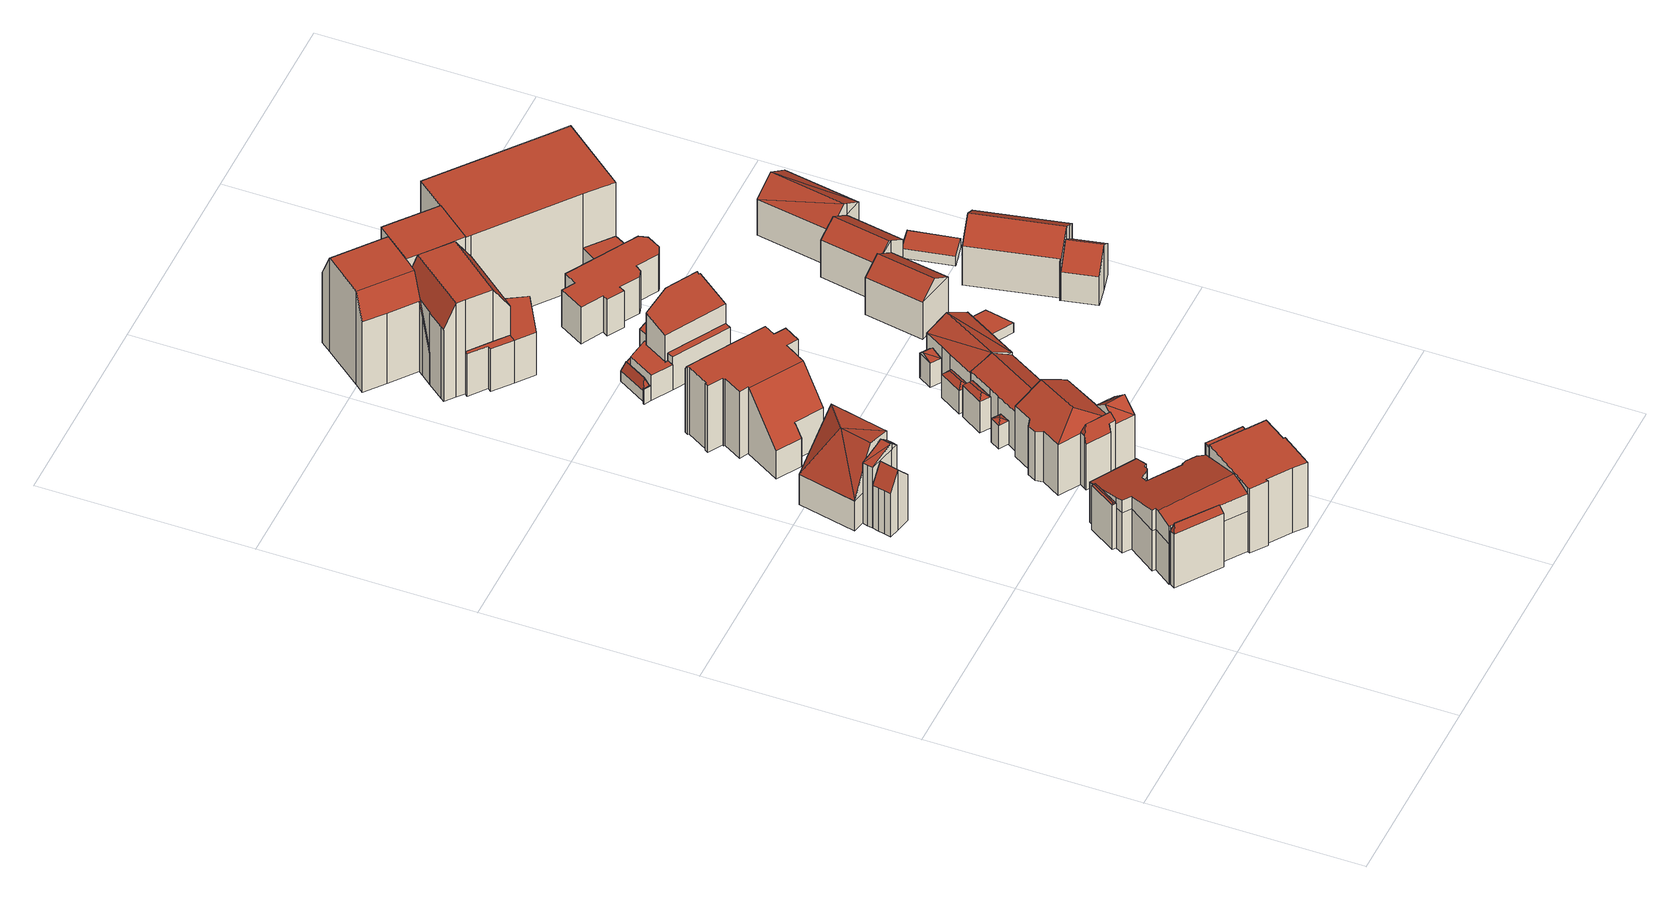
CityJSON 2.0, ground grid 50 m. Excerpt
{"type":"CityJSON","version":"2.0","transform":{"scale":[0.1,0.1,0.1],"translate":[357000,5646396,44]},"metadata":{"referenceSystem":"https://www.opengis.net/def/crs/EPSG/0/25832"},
"CityObjects":{
"building1":{"type":"Building","attributes":{"Gemeindeschluessel":"05315000","Geometrietyp2DReferenz":"3000","function":"31001_1100"},"address":[{"country":"Germany","locality":"Köln","thoroughfareNumber":"27","thoroughfareName":"Sedanstr."},{"country":"Germany","locality":"Köln","thoroughfareNumber":"16","thoroughfareName":"Clever Str."}],"children":["building1-1","building1-2","building1-3"]},
"building1-1":{"type":"BuildingPart","attributes":{"roofType":"5000","measuredHeight":12.8},"parents":["building1"],"geometry":[{"type":"Solid","lod":"2","boundaries":[[[[0,1,2,3]],[[4,5,6,7,1,0]],[[3,2,8,9,10]],[[11,10,12,4,13]],[[4,0,13]],[[13,0,3,11]],[[3,10,11]],[[1,7,8,2]],[[5,4,12]],[[8,7,6,9]],[[6,5,12,10,9]]]],"semantics":{"surfaces":[{"type":"WallSurface"},{"type":"RoofSurface"},{"type":"GroundSurface"},{"type":"ClosureSurface"}],"values":[[0,0,0,1,1,1,1,2,0,3,3]]}}]},
"building1-2":{"type":"BuildingPart","attributes":{"roofType":"5000","measuredHeight":17.44},"parents":["building1"],"geometry":[{"type":"Solid","lod":"2","boundaries":[[[[14,15,16,17,18]],[[19,20,15,14]],[[21,22,23,20,19]],[[14,18,24]],[[24,18,21,25]],[[21,19,25]],[[25,19,14,24]],[[16,15,20,23]],[[16,23,22,17]],[[22,21,18,17]]]],"semantics":{"surfaces":[{"type":"WallSurface"},{"type":"RoofSurface"},{"type":"GroundSurface"},{"type":"ClosureSurface"}],"values":[[0,0,0,1,1,1,1,2,3,3]]}}]},
"building1-3":{"type":"BuildingPart","attributes":{"roofType":"5000","measuredHeight":17.51},"parents":["building1"],"geometry":[{"type":"Solid","lod":"2","boundaries":[[[[26,27,23,22]],[[28,29,27,26]],[[30,31,29,28]],[[32,33,31,30]],[[34,35,33,32]],[[9,8,35,34]],[[36,37,7,6]],[[38,39,37,36]],[[40,41,39,38]],[[42,43,41,40]],[[44,45,43,42]],[[46,47,45,44]],[[48,49,47,46]],[[50,51,49,48]],[[52,53,51,50]],[[54,55,53,52]],[[56,57,55,54]],[[58,59,57,56]],[[60,61,59,58]],[[62,63,61,60]],[[64,65,63,62]],[[66,67,65,64]],[[68,69,67,66]],[[70,71,69,68]],[[72,73,71,70]],[[17,16,73,72]],[[74,75,76,77,78,79,80,81,82,83,84,85,86,87,38,88,5,12,89,90,91,92,93,94,95,96]],[[97,95,94,98,99,100,101]],[[101,100,18,17,72]],[[21,99,98,26,22]],[[98,94,93,28,26]],[[97,101,72,70]],[[96,95,97,70,68]],[[93,92,30,28]],[[92,91,32,30]],[[91,90,34,32]],[[90,89,10,9,34]],[[5,88,36,6]],[[88,38,36]],[[87,86,42,40]],[[87,40,38]],[[86,85,44,42]],[[85,84,46,44]],[[84,83,48,46]],[[83,82,50,48]],[[82,81,52,50]],[[81,80,54,52]],[[80,79,56,54]],[[79,78,58,56]],[[78,77,60,58]],[[77,76,62,60]],[[76,75,64,62]],[[75,74,66,64]],[[74,96,68,66]],[[23,27,29,31,33,35,8,7,37,39,41,43,45,47,49,51,53,55,57,59,61,63,65,67,69,71,73,16]],[[16,17,22,23]],[[8,9,6,7]],[[18,100,99,21]],[[18,21,22,17]],[[10,89,12]],[[10,12,5,6,9]]]],"semantics":{"surfaces":[{"type":"WallSurface"},{"type":"RoofSurface"},{"type":"GroundSurface"},{"type":"ClosureSurface"}],"values":[[0,0,0,0,0,0,0,0,0,0,0,0,0,0,0,0,0,0,0,0,0,0,0,0,0,0,1,1,0,0,0,0,0,0,0,0,0,0,0,0,0,0,0,0,0,0,0,0,0,0,0,0,0,0,2,3,3,0,3,0,3]]}}]},
"building2":{"type":"Building","attributes":{"Gemeindeschluessel":"05315000","Geometrietyp2DReferenz":"3000","function":"31001_1100"},"address":[{"country":"Germany","locality":"Köln","thoroughfareNumber":"29","thoroughfareName":"Clever Str."}],"children":["building2-1","building2-2","building2-3","building2-4"]},
"building2-1":{"type":"BuildingPart","attributes":{"roofType":"5000","measuredHeight":20.69},"parents":["building2"],"geometry":[{"type":"Solid","lod":"2","boundaries":[[[[102,103,104,105]],[[106,107,108,109]],[[110,111,112,113]],[[105,104,111,110]],[[105,114,115]],[[114,105,116]],[[117,118,119,120,114,116]],[[121,122,115,114]],[[121,114,120]],[[123,122,121,124,106,109]],[[117,116,110,113]],[[116,105,110]],[[115,125,102,105]],[[103,108,107,112,111,104]],[[103,102,109,108]],[[107,106,113,112]],[[125,115,122,123]],[[125,123,109,102]],[[120,119,126,124,121]],[[124,118,117,113,106]],[[126,119,118,124]]]],"semantics":{"surfaces":[{"type":"WallSurface"},{"type":"RoofSurface"},{"type":"GroundSurface"},{"type":"ClosureSurface"}],"values":[[0,0,0,0,1,1,1,1,1,0,0,0,0,2,3,3,0,3,0,3,3]]}}]},
"building2-2":{"type":"BuildingPart","attributes":{"roofType":"3100","measuredHeight":16.97},"parents":["building2"],"geometry":[{"type":"Solid","lod":"2","boundaries":[[[[127,128,129,130]],[[131,132,133,134]],[[135,136,132,131]],[[137,138,136,135]],[[139,140,138,137]],[[141,142,140,139]],[[143,144,142,141]],[[145,146,144,143]],[[130,129,146,145]],[[139,137,135,131,134,147,141]],[[127,130,145,143,141,147]],[[128,148,133,132,136,138,140,142,144,146,129]],[[128,127,147,148]],[[147,134,133,148]]]],"semantics":{"surfaces":[{"type":"WallSurface"},{"type":"RoofSurface"},{"type":"GroundSurface"},{"type":"ClosureSurface"}],"values":[[0,0,0,0,0,0,0,0,0,1,1,2,3,3]]}}]},
"building2-3":{"type":"BuildingPart","attributes":{"roofType":"5000","measuredHeight":17.1},"parents":["building2"],"geometry":[{"type":"Solid","lod":"2","boundaries":[[[[149,150,151,152]],[[153,154,150,149]],[[155,156,154,153]],[[157,158,156,155]],[[159,160,158,157]],[[161,162,160,159]],[[163,164,162,161]],[[123,109,108,164,163]],[[165,166,103,102,125]],[[152,151,166,165]],[[163,167,123]],[[161,159,157,155,153,149,152,165,168,167,163]],[[125,168,165]],[[123,167,168,125]],[[150,154,156,158,160,162,164,108,103,166,151]],[[103,108,109,102]],[[109,123,125,102]]]],"semantics":{"surfaces":[{"type":"WallSurface"},{"type":"RoofSurface"},{"type":"GroundSurface"},{"type":"ClosureSurface"}],"values":[[0,0,0,0,0,0,0,0,0,0,1,1,1,1,2,3,3]]}}]},
"building2-4":{"type":"BuildingPart","attributes":{"roofType":"3100","measuredHeight":19.05},"parents":["building2"],"geometry":[{"type":"Solid","lod":"2","boundaries":[[[[169,170,171,172]],[[173,134,133,170,169]],[[174,175,128,127,176]],[[177,117,113,112,175,174]],[[172,171,107,106,124]],[[169,172,124,126]],[[178,169,126,179]],[[126,119,177,179]],[[174,176,179,177]],[[178,179,176,173]],[[178,173,169]],[[170,133,148,128,175,112,107,171]],[[147,134,173,176,127]],[[128,148,147,127]],[[133,134,147,148]],[[177,118,117]],[[107,112,113,106]],[[113,117,118,124,106]],[[118,177,119]],[[124,118,119,126]]]],"semantics":{"surfaces":[{"type":"WallSurface"},{"type":"RoofSurface"},{"type":"GroundSurface"},{"type":"ClosureSurface"}],"values":[[0,0,0,0,0,1,1,1,1,0,0,2,0,3,3,0,3,3,0,3]]}}]},
"building3":{"type":"Building","attributes":{"Gemeindeschluessel":"05315000","Geometrietyp2DReferenz":"3000","function":"31001_1000"},"address":[{"country":"Germany","locality":"Köln","thoroughfareNumber":"29","thoroughfareName":"Sedanstr."}],"children":["building3-1","building3-2","building3-3"]},
"building3-1":{"type":"BuildingPart","attributes":{"roofType":"1000","measuredHeight":17.43},"parents":["building3"],"geometry":[{"type":"Solid","lod":"2","boundaries":[[[[180,181,182,183]],[[184,185,186,187,181,180]],[[188,189,190,191,192]],[[193,194,189,188]],[[195,196,194,193]],[[193,188,192,184,180,183,195]],[[181,187,190,189,194,196,182]],[[197,185,184,192,191]],[[190,187,186,191]],[[186,185,197,191]],[[196,195,183,182]]]],"semantics":{"surfaces":[{"type":"WallSurface"},{"type":"RoofSurface"},{"type":"GroundSurface"},{"type":"ClosureSurface"}],"values":[[0,0,0,0,0,1,2,0,3,3,3]]}}]},
"building3-2":{"type":"BuildingPart","attributes":{"roofType":"1000","measuredHeight":18.15},"parents":["building3"],"geometry":[{"type":"Solid","lod":"2","boundaries":[[[[198,199,196,195,200]],[[201,202,199,198]],[[203,204,202,201]],[[205,206,204,203]],[[207,208,206,205]],[[209,210,208,207]],[[211,212,210,209]],[[213,214,212,211]],[[215,216,214,213]],[[217,218,216,215]],[[219,220,218,217]],[[221,183,182,220,219]],[[219,217,215,213,211,209,207,205,203,201,198,200,221]],[[199,202,204,206,208,210,212,214,216,218,220,182,196]],[[183,221,200,195]],[[196,182,183,195]]]],"semantics":{"surfaces":[{"type":"WallSurface"},{"type":"RoofSurface"},{"type":"GroundSurface"},{"type":"ClosureSurface"}],"values":[[0,0,0,0,0,0,0,0,0,0,0,0,1,2,0,3]]}}]},
"building3-3":{"type":"BuildingPart","attributes":{"roofType":"3100","measuredHeight":4.73},"parents":["building3"],"geometry":[{"type":"Solid","lod":"2","boundaries":[[[[222,223,224,225]],[[226,227,223,222]],[[228,229,227,226]],[[230,231,229,228]],[[232,233,231,230]],[[191,190,233,232]],[[225,224,187,186]],[[234,235,185,197,236,237]],[[232,230,228,236,197,191]],[[237,236,228,226]],[[185,235,225,186]],[[235,234,222,225]],[[234,237,226,222]],[[223,227,229,231,233,190,187,224]],[[190,191,186,187]],[[185,186,191,197]]]],"semantics":{"surfaces":[{"type":"WallSurface"},{"type":"RoofSurface"},{"type":"GroundSurface"},{"type":"ClosureSurface"}],"values":[[0,0,0,0,0,0,0,1,1,0,0,0,0,2,3,3]]}}]},
"building4":{"type":"Building","attributes":{"Gemeindeschluessel":"05315000","Geometrietyp2DReferenz":"3000","function":"31001_2000"},"address":[{"country":"Germany","locality":"Köln","thoroughfareNumber":"18","thoroughfareName":"Clever Str."}],"children":["building4-1","building4-2","building4-3"]},
"building4-1":{"type":"BuildingPart","attributes":{"roofType":"5000","measuredHeight":16.94},"parents":["building4"],"geometry":[{"type":"Solid","lod":"2","boundaries":[[[[238,239,240,241]],[[242,243,239,238]],[[244,245,243,242]],[[246,247,248,245,244]],[[241,240,249,250,251]],[[244,252,246]],[[242,238,241,251,253,252,244]],[[254,255,253,251]],[[246,252,253,255]],[[239,243,245,248,256,249,240]],[[247,246,255,257]],[[258,256,248,247,257]],[[254,251,250]],[[256,258,250,249]],[[258,257,255,254,250]]]],"semantics":{"surfaces":[{"type":"WallSurface"},{"type":"RoofSurface"},{"type":"GroundSurface"},{"type":"ClosureSurface"}],"values":[[0,0,0,0,0,1,1,1,1,2,0,3,0,3,3]]}}]},
"building4-2":{"type":"BuildingPart","attributes":{"roofType":"3100","measuredHeight":16.79},"parents":["building4"],"geometry":[{"type":"Solid","lod":"2","boundaries":[[[[259,260,261,262]],[[263,264,260,259]],[[250,249,264,263]],[[259,265,263]],[[265,259,262]],[[262,266,267,265]],[[263,265,267]],[[267,254,250,263]],[[260,264,249,256,261]],[[249,250,258,256]],[[256,258,262,261]],[[255,254,267,266,257]],[[254,255,257,258,250]],[[257,266,262,258]]]],"semantics":{"surfaces":[{"type":"WallSurface"},{"type":"RoofSurface"},{"type":"GroundSurface"},{"type":"ClosureSurface"}],"values":[[0,0,0,0,1,1,1,1,2,3,3,0,3,3]]}}]},
"building4-3":{"type":"BuildingPart","attributes":{"roofType":"5000","measuredHeight":18.13},"parents":["building4"],"geometry":[{"type":"Solid","lod":"2","boundaries":[[[[268,269,270,271]],[[272,273,269,268]],[[274,275,273,272]],[[276,277,275,274]],[[278,279,277,276]],[[280,281,279,278]],[[282,262,261,281,280]],[[283,284,248,247]],[[285,286,284,283]],[[287,288,286,285]],[[271,270,288,287]],[[247,257,289,283]],[[266,282,280,278,276,289,257]],[[274,272,268,271,287,285,283,289,276]],[[269,273,275,277,279,281,261,256,248,284,286,288,270]],[[262,282,266]],[[262,258,256,261]],[[258,262,266,257]],[[256,258,257,247,248]]]],"semantics":{"surfaces":[{"type":"WallSurface"},{"type":"RoofSurface"},{"type":"GroundSurface"},{"type":"ClosureSurface"}],"values":[[0,0,0,0,0,0,0,0,0,0,0,1,1,1,2,0,3,3,3]]}}]},
"building5":{"type":"Building","attributes":{"Gemeindeschluessel":"05315000","Geometrietyp2DReferenz":"3000","function":"51009_1610","roofType":"5000","measuredHeight":7.36},"geometry":[{"type":"Solid","lod":"2","boundaries":[[[[290,291,292,293]],[[294,295,291,290]],[[296,297,295,294]],[[293,292,297,296]],[[298,296,294,299]],[[294,290,299]],[[299,290,293,298]],[[293,296,298]],[[291,295,297,292]]]],"semantics":{"surfaces":[{"type":"WallSurface"},{"type":"RoofSurface"},{"type":"GroundSurface"}],"values":[[0,0,0,0,1,1,1,1,2]]}}]},
"building6":{"type":"Building","attributes":{"Gemeindeschluessel":"05315000","Geometrietyp2DReferenz":"3000","function":"31001_1100","roofType":"5000","measuredHeight":18.88},"address":[{"country":"Germany","locality":"Köln","thoroughfareNumber":"31","thoroughfareName":"Clever Str."},{"country":"Germany","locality":"Köln","thoroughfareNumber":"33","thoroughfareName":"Clever Str."}],"geometry":[{"type":"Solid","lod":"2","boundaries":[[[[300,301,302,303]],[[304,305,301,300]],[[306,307,305,304]],[[308,309,307,306]],[[310,311,309,308]],[[312,313,311,310]],[[314,315,313,312]],[[316,317,315,314]],[[318,319,317,316]],[[320,321,319,318]],[[322,323,321,320]],[[324,325,323,322]],[[326,327,325,324]],[[328,329,327,326]],[[330,331,329,328]],[[332,333,331,330]],[[334,335,333,332]],[[336,337,335,334]],[[338,339,337,336]],[[340,341,339,338]],[[342,343,341,340]],[[344,345,343,342]],[[346,347,345,344]],[[303,302,347,346]],[[330,328,326,324,322,348,349,332]],[[342,350,351,303,346,344]],[[349,348,320,318,316,314,312,310,308,306,304,300,351,350,340,338,336,334]],[[340,350,342]],[[303,351,300]],[[320,348,322]],[[332,349,334]],[[301,305,307,309,311,313,315,317,319,321,323,325,327,329,331,333,335,337,339,341,343,345,347,302]]]],"semantics":{"surfaces":[{"type":"WallSurface"},{"type":"RoofSurface"},{"type":"GroundSurface"}],"values":[[0,0,0,0,0,0,0,0,0,0,0,0,0,0,0,0,0,0,0,0,0,0,0,0,1,1,1,0,0,0,0,2]]}}]},
"building7":{"type":"Building","attributes":{"Gemeindeschluessel":"05315000","Geometrietyp2DReferenz":"3000","function":"51009_1610","roofType":"5000","measuredHeight":9.86},"geometry":[{"type":"Solid","lod":"2","boundaries":[[[[352,353,354,355]],[[356,357,353,352]],[[358,359,357,356]],[[355,354,359,358]],[[360,358,356,361]],[[356,352,361]],[[361,352,355,360]],[[355,358,360]],[[353,357,359,354]]]],"semantics":{"surfaces":[{"type":"WallSurface"},{"type":"RoofSurface"},{"type":"GroundSurface"}],"values":[[0,0,0,0,1,1,1,1,2]]}}]},
"building8":{"type":"Building","attributes":{"Gemeindeschluessel":"05315000","Geometrietyp2DReferenz":"3000","function":"31001_1000","roofType":"5000","measuredHeight":13.24},"address":[{"country":"Germany","locality":"Köln","thoroughfareNumber":"20","thoroughfareName":"Clever Str."}],"geometry":[{"type":"Solid","lod":"2","boundaries":[[[[362,363,364,365]],[[366,367,363,362]],[[368,369,367,366]],[[370,371,369,368]],[[372,373,371,370]],[[365,364,373,372]],[[368,366,362,365,374,375]],[[370,375,374,372]],[[372,374,365]],[[368,375,370]],[[363,367,369,371,373,364]]]],"semantics":{"surfaces":[{"type":"WallSurface"},{"type":"RoofSurface"},{"type":"GroundSurface"}],"values":[[0,0,0,0,0,0,1,1,0,0,2]]}}]},
"building9":{"type":"Building","attributes":{"Gemeindeschluessel":"05315000","Geometrietyp2DReferenz":"3000","function":"51009_1610","roofType":"5000","measuredHeight":5.5},"geometry":[{"type":"Solid","lod":"2","boundaries":[[[[376,377,378,379]],[[380,381,377,376]],[[382,383,381,380]],[[379,378,383,382]],[[384,382,380,385]],[[380,376,385]],[[385,376,379,384]],[[379,382,384]],[[377,381,383,378]]]],"semantics":{"surfaces":[{"type":"WallSurface"},{"type":"RoofSurface"},{"type":"GroundSurface"}],"values":[[0,0,0,0,1,1,1,1,2]]}}]},
"building10":{"type":"Building","attributes":{"Gemeindeschluessel":"05315000","Geometrietyp2DReferenz":"3000","function":"51009_1610","roofType":"5000","measuredHeight":7.68},"geometry":[{"type":"Solid","lod":"2","boundaries":[[[[386,387,388,389]],[[390,391,387,386]],[[392,393,391,390]],[[389,388,393,392]],[[394,392,390,395]],[[390,386,395]],[[395,386,389,394]],[[389,392,394]],[[387,391,393,388]]]],"semantics":{"surfaces":[{"type":"WallSurface"},{"type":"RoofSurface"},{"type":"GroundSurface"}],"values":[[0,0,0,0,1,1,1,1,2]]}}]},
"building11":{"type":"Building","attributes":{"Gemeindeschluessel":"05315000","Geometrietyp2DReferenz":"3000","function":"31001_1100"},"address":[{"country":"Germany","locality":"Köln","thoroughfareNumber":"35","thoroughfareName":"Clever Str."}],"children":["building11-1","building11-2","building11-3","building11-4","building11-5","building11-6","building11-7"]},
"building11-1":{"type":"BuildingPart","attributes":{"roofType":"1000","measuredHeight":7.08},"parents":["building11"],"geometry":[{"type":"Solid","lod":"2","boundaries":[[[[396,397,398,399]],[[400,401,402,403,404]],[[405,406,407,408,409,410]],[[405,410,400,404,396,399,411,412,413]],[[414,398,397,403,402,408,407,415,416]],[[416,412,411,414]],[[414,411,399,398]],[[397,396,404,403]],[[401,400,410,409]],[[408,402,401,409]],[[406,405,413,417]],[[415,407,406,417]],[[415,417,413,412,416]]]],"semantics":{"surfaces":[{"type":"WallSurface"},{"type":"RoofSurface"},{"type":"GroundSurface"},{"type":"ClosureSurface"}],"values":[[0,0,0,1,2,3,3,3,0,3,0,3,3]]}}]},
"building11-2":{"type":"BuildingPart","attributes":{"roofType":"1000","measuredHeight":4.18},"parents":["building11"],"geometry":[{"type":"Solid","lod":"2","boundaries":[[[[418,419,420,421]],[[409,408,419,418]],[[421,420,402,401]],[[409,418,421,401]],[[419,408,402,420]],[[408,409,401,402]]]],"semantics":{"surfaces":[{"type":"WallSurface"},{"type":"RoofSurface"},{"type":"GroundSurface"},{"type":"ClosureSurface"}],"values":[[0,0,0,1,2,3]]}}]},
"building11-3":{"type":"BuildingPart","attributes":{"roofType":"1000","measuredHeight":4.18},"parents":["building11"],"geometry":[{"type":"Solid","lod":"2","boundaries":[[[[422,423,407,406]],[[424,425,423,422]],[[424,422,406,417]],[[423,425,415,407]],[[424,417,415,425]],[[415,417,406,407]]]],"semantics":{"surfaces":[{"type":"WallSurface"},{"type":"RoofSurface"},{"type":"GroundSurface"},{"type":"ClosureSurface"}],"values":[[0,0,1,2,3,3]]}}]},
"building11-4":{"type":"BuildingPart","attributes":{"roofType":"1000","measuredHeight":9.28},"parents":["building11"],"geometry":[{"type":"Solid","lod":"2","boundaries":[[[[426,427,428,429]],[[430,404,403,427,426]],[[430,426,429,431]],[[427,403,397,428]],[[404,430,431,396]],[[397,403,404,396]],[[429,428,397,396,431]]]],"semantics":{"surfaces":[{"type":"WallSurface"},{"type":"RoofSurface"},{"type":"GroundSurface"},{"type":"ClosureSurface"}],"values":[[0,0,1,2,0,3,3]]}}]},
"building11-5":{"type":"BuildingPart","attributes":{"roofType":"2100","measuredHeight":16.98},"parents":["building11"],"geometry":[{"type":"Solid","lod":"2","boundaries":[[[[432,433,434,435,436]],[[437,438,433,432]],[[439,429,428,438,437]],[[437,432,436,440,441,442,439]],[[414,416,443,444,434,433,438,428,397,398]],[[399,442,441,411]],[[414,398,399,411]],[[445,412,411,441,440,446]],[[414,411,412,416]],[[443,416,412,445,446]],[[447,448,446,440,436,435]],[[443,446,448,444]],[[434,444,448,447,435]],[[399,396,431,429,439,442]],[[398,397,396,399]],[[396,397,428,429,431]]]],"semantics":{"surfaces":[{"type":"WallSurface"},{"type":"RoofSurface"},{"type":"GroundSurface"},{"type":"ClosureSurface"}],"values":[[0,0,0,1,2,0,3,0,3,3,0,3,3,0,3,3]]}}]},
"building11-6":{"type":"BuildingPart","attributes":{"roofType":"1000","measuredHeight":9.28},"parents":["building11"],"geometry":[{"type":"Solid","lod":"2","boundaries":[[[[449,450,425,424,451]],[[446,448,449,451,445]],[[450,444,443,416,415,425]],[[450,449,448,444]],[[444,448,446,443]],[[446,445,412,416,443]],[[417,413,412,445,451,424]],[[416,412,413,417,415]],[[425,415,417,424]]]],"semantics":{"surfaces":[{"type":"WallSurface"},{"type":"RoofSurface"},{"type":"GroundSurface"},{"type":"ClosureSurface"}],"values":[[0,1,2,3,3,3,0,3,3]]}}]},
"building11-7":{"type":"BuildingPart","attributes":{"roofType":"1000","measuredHeight":11.78},"parents":["building11"],"geometry":[{"type":"Solid","lod":"2","boundaries":[[[[452,453,450,449,454]],[[435,434,453,452]],[[435,452,454,447]],[[453,434,444,450]],[[435,447,448,444,434]],[[448,447,454,449]],[[450,444,448,449]]]],"semantics":{"surfaces":[{"type":"WallSurface"},{"type":"RoofSurface"},{"type":"GroundSurface"},{"type":"ClosureSurface"}],"values":[[0,0,1,2,3,0,3]]}}]},
"building12":{"type":"Building","attributes":{"Gemeindeschluessel":"05315000","Geometrietyp2DReferenz":"3000","function":"51009_1610","roofType":"3100","measuredHeight":7.7},"geometry":[{"type":"Solid","lod":"2","boundaries":[[[[455,456,457,458]],[[459,460,456,455]],[[461,462,460,459]],[[458,457,462,461]],[[455,463,459]],[[461,464,458]],[[463,455,458]],[[458,464,463]],[[459,463,464]],[[464,461,459]],[[456,460,462,457]]]],"semantics":{"surfaces":[{"type":"WallSurface"},{"type":"RoofSurface"},{"type":"GroundSurface"}],"values":[[0,0,0,0,0,0,1,1,1,1,2]]}}]},
"building13":{"type":"Building","attributes":{"Gemeindeschluessel":"05315000","Geometrietyp2DReferenz":"3000","function":"31001_1000","roofType":"3100","measuredHeight":13.16},"address":[{"country":"Germany","locality":"Köln","thoroughfareNumber":"22","thoroughfareName":"Clever Str."}],"geometry":[{"type":"Solid","lod":"2","boundaries":[[[[465,466,467,468]],[[469,470,466,465]],[[471,472,470,469]],[[473,474,472,471]],[[475,476,474,473]],[[468,467,476,475]],[[468,477,478]],[[475,473,471,477,468]],[[465,478,469]],[[477,469,478]],[[478,465,468]],[[477,471,469]],[[466,470,472,474,476,467]]]],"semantics":{"surfaces":[{"type":"WallSurface"},{"type":"RoofSurface"},{"type":"GroundSurface"}],"values":[[0,0,0,0,0,0,1,1,1,1,0,0,2]]}}]},
"building14":{"type":"Building","attributes":{"Gemeindeschluessel":"05315000","Geometrietyp2DReferenz":"3000","function":"51009_1610","roofType":"2100","measuredHeight":5.03},"geometry":[{"type":"Solid","lod":"2","boundaries":[[[[479,480,481,482]],[[483,484,480,479]],[[485,486,484,483]],[[487,488,486,485]],[[482,481,488,487]],[[485,483,479,482,487]],[[480,484,486,488,481]]]],"semantics":{"surfaces":[{"type":"WallSurface"},{"type":"RoofSurface"},{"type":"GroundSurface"}],"values":[[0,0,0,0,0,1,2]]}}]},
"building15":{"type":"Building","attributes":{"Gemeindeschluessel":"05315000","Geometrietyp2DReferenz":"3000","function":"31001_2000","roofType":"1000","measuredHeight":2.68},"geometry":[{"type":"Solid","lod":"2","boundaries":[[[[489,490,491,492]],[[493,494,490,489]],[[495,496,494,493]],[[497,498,496,495]],[[499,500,498,497]],[[492,491,500,499]],[[497,495,493,489,492,499]],[[490,494,496,498,500,491]]]],"semantics":{"surfaces":[{"type":"WallSurface"},{"type":"RoofSurface"},{"type":"GroundSurface"}],"values":[[0,0,0,0,0,0,1,2]]}}]},
"building16":{"type":"Building","attributes":{"Gemeindeschluessel":"05315000","Geometrietyp2DReferenz":"3000","function":"31001_3020"},"address":[{"country":"Germany","locality":"Köln","thoroughfareNumber":"10","thoroughfareName":"Wörthstr."}],"children":["building16-1","building16-2","building16-3","building16-4","building16-5","building16-6","building16-7"]},
"building16-1":{"type":"BuildingPart","attributes":{"roofType":"9999","measuredHeight":12.03},"parents":["building16"],"geometry":[{"type":"Solid","lod":"2","boundaries":[[[[501,502,503,504,505,506]],[[504,507,508,505]],[[501,509,510,502]],[[506,511,509,501]],[[505,508,511,506]],[[512,503,502,510]],[[512,507,504,503]],[[507,512,510,509,511,508]]]],"semantics":{"surfaces":[{"type":"RoofSurface"},{"type":"WallSurface"},{"type":"GroundSurface"}],"values":[[0,1,1,1,1,1,1,2]]}}]},
"building16-2":{"type":"BuildingPart","attributes":{"roofType":"9999","measuredHeight":26.48},"parents":["building16"],"geometry":[{"type":"Solid","lod":"2","boundaries":[[[[513,514,515,516]],[[517,518,514,513]],[[519,520,518,517]],[[521,522,520,519]],[[523,524,522,521]],[[525,526,524,523]],[[527,528,526,525]],[[529,530,528,527]],[[531,532,530,529]],[[521,519,517,513,516,533,534,535,523]],[[531,529,527,525,536]],[[537,536,525,523,535]],[[515,514,518,520,522,524,526,528,530,532,538,539,540,541]],[[541,533,516,515]],[[532,531,536,538]],[[542,537,535,543]],[[539,542,543,540]],[[538,536,537,542,539]],[[543,535,534]],[[543,534,533,541,540]]]],"semantics":{"surfaces":[{"type":"WallSurface"},{"type":"RoofSurface"},{"type":"GroundSurface"},{"type":"ClosureSurface"}],"values":[[0,0,0,0,0,0,0,0,0,1,1,1,2,3,3,0,3,3,0,3]]}}]},
"building16-3":{"type":"BuildingPart","attributes":{"roofType":"9999","measuredHeight":26.56},"parents":["building16"],"geometry":[{"type":"Solid","lod":"2","boundaries":[[[[544,545,546,547]],[[548,516,515,545,544]],[[549,550,551,552]],[[553,502,510,550,549]],[[554,555,556,557,558]],[[547,546,555,554]],[[559,553,549,552,560,561,562]],[[542,543,534,563,548,544,547,554,564]],[[565,564,554,558,562,561]],[[545,515,541,540,539,566,567,568,551,550,510,512,569,556,555,546]],[[516,548,563,533]],[[541,515,516,533]],[[563,534,533]],[[540,543,542,539]],[[541,533,534,543,540]],[[539,542,564,566]],[[567,566,564,565,561]],[[551,568,560,552]],[[568,567,561,560]],[[503,502,553,559]],[[512,510,502,503]],[[503,559,562,570]],[[512,503,570,569]],[[570,562,558,557]],[[570,557,556,569]]]],"semantics":{"surfaces":[{"type":"WallSurface"},{"type":"RoofSurface"},{"type":"GroundSurface"},{"type":"ClosureSurface"}],"values":[[0,0,0,0,0,0,1,1,1,2,0,3,0,3,3,3,3,3,3,0,3,0,3,0,3]]}}]},
"building16-4":{"type":"BuildingPart","attributes":{"roofType":"1000","measuredHeight":26.47},"parents":["building16"],"geometry":[{"type":"Solid","lod":"2","boundaries":[[[[571,552,551,572,573,574]],[[575,576,577,578]],[[579,580,576,575]],[[581,582,580,579]],[[583,584,585,582,581]],[[581,579,575,578,586,571,574,583]],[[551,568,577,576,580,582,585,572]],[[552,571,586,560]],[[551,552,560,568]],[[568,560,586,578,577]],[[584,583,574,573]],[[572,585,584,573]]]],"semantics":{"surfaces":[{"type":"WallSurface"},{"type":"RoofSurface"},{"type":"GroundSurface"},{"type":"ClosureSurface"}],"values":[[0,0,0,0,0,1,2,0,3,3,0,3]]}}]},
"building16-5":{"type":"BuildingPart","attributes":{"roofType":"1000","measuredHeight":11.22},"parents":["building16"],"geometry":[{"type":"Solid","lod":"2","boundaries":[[[[587,588,585,584]],[[589,590,588,587]],[[573,572,590,589]],[[587,584,573,589]],[[585,588,590,572]],[[572,573,584,585]]]],"semantics":{"surfaces":[{"type":"WallSurface"},{"type":"RoofSurface"},{"type":"GroundSurface"},{"type":"ClosureSurface"}],"values":[[0,0,0,1,2,3]]}}]},
"building16-6":{"type":"BuildingPart","attributes":{"roofType":"9999","measuredHeight":12.01},"parents":["building16"],"geometry":[{"type":"Solid","lod":"2","boundaries":[[[[570,557,591,592,593,504,503]],[[593,594,507,504]],[[592,595,594,593]],[[591,596,595,592]],[[557,556,596,591]],[[569,570,503,512]],[[556,557,570,569]],[[503,504,507,512]],[[594,595,596,556,569,512,507]]]],"semantics":{"surfaces":[{"type":"RoofSurface"},{"type":"WallSurface"},{"type":"GroundSurface"}],"values":[[0,1,1,1,1,1,1,1,2]]}}]},
"building16-7":{"type":"BuildingPart","attributes":{"roofType":"1000","measuredHeight":26.5},"parents":["building16"],"geometry":[{"type":"Solid","lod":"2","boundaries":[[[[597,598,532,531,599]],[[600,578,577,598,597]],[[597,599,601,564,565,602,600]],[[567,566,539,538,532,598,577,568]],[[561,560,586,602,565]],[[564,601,537,542]],[[566,564,542,539]],[[567,561,565,564,566]],[[568,560,561,567]],[[536,537,601,599,531]],[[532,538,536,531]],[[539,542,537,536,538]],[[578,600,602,586]],[[560,568,577,578,586]]]],"semantics":{"surfaces":[{"type":"WallSurface"},{"type":"RoofSurface"},{"type":"GroundSurface"},{"type":"ClosureSurface"}],"values":[[0,0,1,2,0,0,3,3,3,0,3,3,0,3]]}}]},
"building17":{"type":"Building","attributes":{"Gemeindeschluessel":"05315000","Geometrietyp2DReferenz":"3000","function":"31001_3020","roofType":"1000","measuredHeight":10.26},"address":[{"country":"Germany","locality":"Köln","thoroughfareNumber":"37","thoroughfareName":"Clever Str."}],"geometry":[{"type":"Solid","lod":"2","boundaries":[[[[603,604,605,606]],[[607,608,604,603]],[[609,610,608,607]],[[611,612,610,609]],[[613,614,612,611]],[[615,616,614,613]],[[617,618,616,615]],[[619,620,618,617]],[[621,622,620,619]],[[623,624,622,621]],[[625,626,624,623]],[[627,628,626,625]],[[629,630,628,627]],[[631,632,630,629]],[[633,634,632,631]],[[635,636,634,633]],[[637,638,636,635]],[[606,605,638,637]],[[635,633,631,629,627,625,623,621,619,617,615,613,611,609,607,603,606,637]],[[604,608,610,612,614,616,618,620,622,624,626,628,630,632,634,636,638,605]]]],"semantics":{"surfaces":[{"type":"WallSurface"},{"type":"RoofSurface"},{"type":"GroundSurface"}],"values":[[0,0,0,0,0,0,0,0,0,0,0,0,0,0,0,0,0,0,1,2]]}}]},
"building18":{"type":"Building","attributes":{"Gemeindeschluessel":"05315000","Geometrietyp2DReferenz":"3000","function":"31001_1000","roofType":"5000","measuredHeight":13.58},"address":[{"country":"Germany","locality":"Köln","thoroughfareNumber":"26","thoroughfareName":"Clever Str."}],"geometry":[{"type":"Solid","lod":"2","boundaries":[[[[639,640,641,642]],[[643,644,640,639]],[[645,646,644,643]],[[647,648,646,645]],[[642,641,648,647]],[[649,639,642,650]],[[645,643,649,650,647]],[[639,649,643]],[[647,650,642]],[[640,644,646,648,641]]]],"semantics":{"surfaces":[{"type":"WallSurface"},{"type":"RoofSurface"},{"type":"GroundSurface"}],"values":[[0,0,0,0,0,1,1,0,0,2]]}}]},
"building19":{"type":"Building","attributes":{"Gemeindeschluessel":"05315000","Geometrietyp2DReferenz":"3000","function":"31001_1000","roofType":"5000","measuredHeight":13.6},"address":[{"country":"Germany","locality":"Köln","thoroughfareNumber":"28","thoroughfareName":"Clever Str."}],"geometry":[{"type":"Solid","lod":"2","boundaries":[[[[651,652,644,653]],[[654,655,652,651]],[[656,657,655,654]],[[658,646,657,656]],[[653,644,646,658]],[[659,651,653,660]],[[654,659,660,658,656]],[[651,659,654]],[[658,660,653]],[[652,655,657,646,644]]]],"semantics":{"surfaces":[{"type":"WallSurface"},{"type":"RoofSurface"},{"type":"GroundSurface"}],"values":[[0,0,0,0,0,1,1,0,0,2]]}}]},
"building20":{"type":"Building","attributes":{"Gemeindeschluessel":"05315000","Geometrietyp2DReferenz":"3000","function":"31001_1000"},"address":[{"country":"Germany","locality":"Köln","thoroughfareNumber":"13","thoroughfareName":"An der Münze"},{"country":"Germany","locality":"Köln","thoroughfareNumber":"15","thoroughfareName":"An der Münze"}],"children":["building20-1","building20-2"]},
"building20-1":{"type":"BuildingPart","attributes":{"roofType":"3100","measuredHeight":15.13},"parents":["building20"],"geometry":[{"type":"Solid","lod":"2","boundaries":[[[[661,662,663,664]],[[665,666,662,661]],[[667,668,666,665]],[[669,670,668,667]],[[671,672,673,670,669]],[[674,675,676,677,678]],[[664,663,675,674]],[[671,669,667,665,679]],[[661,664,674,678,679,665]],[[662,666,668,670,673,680,681,676,675,663]],[[672,671,679,682]],[[673,672,682,680]],[[677,683,682,679,678]],[[681,680,682,683]],[[676,681,683,677]]]],"semantics":{"surfaces":[{"type":"WallSurface"},{"type":"RoofSurface"},{"type":"GroundSurface"},{"type":"ClosureSurface"}],"values":[[0,0,0,0,0,0,0,1,1,2,0,3,0,3,3]]}}]},
"building20-2":{"type":"BuildingPart","attributes":{"roofType":"3100","measuredHeight":12.62},"parents":["building20"],"geometry":[{"type":"Solid","lod":"2","boundaries":[[[[684,685,673,672]],[[686,687,685,684]],[[688,689,687,686]],[[677,676,689,688]],[[684,672,682,683,686]],[[677,688,686,683]],[[680,673,685,687,689,676,681]],[[673,680,682,672]],[[680,681,683,682]],[[676,677,683,681]]]],"semantics":{"surfaces":[{"type":"WallSurface"},{"type":"RoofSurface"},{"type":"GroundSurface"},{"type":"ClosureSurface"}],"values":[[0,0,0,0,1,1,2,3,3,3]]}}]},
"building21":{"type":"Building","attributes":{"Gemeindeschluessel":"05315000","Geometrietyp2DReferenz":"3000","function":"31001_2460","roofType":"1000","measuredHeight":2.53},"geometry":[{"type":"Solid","lod":"2","boundaries":[[[[690,691,692,693]],[[694,695,691,690]],[[696,697,695,694]],[[693,692,697,696]],[[694,690,693,696]],[[691,695,697,692]]]],"semantics":{"surfaces":[{"type":"WallSurface"},{"type":"RoofSurface"},{"type":"GroundSurface"}],"values":[[0,0,0,0,1,2]]}}]},
"building22":{"type":"Building","attributes":{"Gemeindeschluessel":"05315000","Geometrietyp2DReferenz":"3000","function":"31001_1000","roofType":"5000","measuredHeight":13.82},"address":[{"country":"Germany","locality":"Köln","thoroughfareNumber":"30","thoroughfareName":"Clever Str."}],"geometry":[{"type":"Solid","lod":"2","boundaries":[[[[698,699,700,701]],[[702,703,699,698]],[[704,655,703,702]],[[705,706,655,704]],[[701,700,706,705]],[[698,707,702]],[[708,709,702,707]],[[701,708,707]],[[701,705,708]],[[709,708,705,704]],[[709,704,702]],[[707,698,701]],[[699,703,655,706,700]]]],"semantics":{"surfaces":[{"type":"WallSurface"},{"type":"RoofSurface"},{"type":"GroundSurface"}],"values":[[0,0,0,0,0,1,1,1,1,0,0,0,2]]}}]}
},
"vertices":[
[196,411,164],[196,411,39],[157,348,39],[157,348,164],[205,406,164],[205,406,159],[205,406,152],[205,406,39],[165,342,39],[165,342,152],[165,342,164],[163,348,167],[196,391,164],[198,404,167],
[198,114,190],[198,114,39],[206,125,39],[206,125,152],[206,125,190],[98,184,190],[98,184,39],[106,196,190],[106,196,152],[106,196,39],[196,123,213],[108,186,214],
[104,197,152],[104,197,39],[136,241,152],[136,241,39],[128,246,152],[128,246,39],[174,311,152],[174,311,39],[155,324,152],[155,324,39],[216,423,152],[216,423,39],[320,362,152],[320,362,39],[301,332,152],[301,332,39],[291,332,152],[291,332,39],[290,329,152],[290,329,39],[288,326,152],[288,326,39],[286,324,152],[286,324,39],[283,322,152],[283,322,39],[280,321,152],[280,321,39],[277,320,152],[277,320,39],[250,321,152],[250,321,39],[238,305,152],[238,305,39],[311,254,152],[311,254,39],[313,256,152],[313,256,39],[327,254,152],[327,254,39],[349,238,152],[349,238,39],[356,220,152],[356,220,39],[279,111,152],[279,111,39],[261,86,152],[261,86,39],[349,238,179],[327,254,178],[313,256,180],[311,254,181],[238,305,179],[250,321,173],[277,320,169],[280,321,169],[283,322,168],[286,324,167],[288,326,166],[290,329,165],[291,332,164],[301,332,163],[216,423,153],[165,342,181],[155,324,188],[174,311,188],[128,246,211],[136,241,211],[130,233,214],[293,131,214],[356,220,182],[279,111,209],[104,197,204],[106,196,204],[206,125,202],[261,86,201],
[149,977,119],[149,977,35],[36,1002,35],[36,1002,119],[118,839,119],[118,839,35],[121,853,35],[121,853,119],[5,864,119],[5,864,35],[34,858,35],[34,858,119],[78,926,242],[149,977,231],[5,864,120],[34,858,182],[45,855,206],[47,855,210],[61,851,242],[118,839,231],[121,853,231],[121,853,203],[118,839,206],[149,977,203],[96,843,225],
[28,833,156],[28,833,35],[25,819,35],[25,819,156],[92,804,156],[92,804,35],[95,818,35],[95,818,156],[88,788,156],[88,788,35],[81,789,165],[81,789,35],[78,775,165],[78,775,35],[44,782,204],[44,782,35],[18,788,156],[18,788,35],[22,803,156],[22,803,35],[55,827,204],[55,827,35],
[157,902,196],[157,902,35],[173,971,35],[173,971,196],[145,905,203],[145,905,35],[142,893,203],[142,893,35],[145,893,201],[145,893,35],[141,876,201],[141,876,35],[138,877,203],[138,877,35],[132,850,203],[132,850,35],[160,974,203],[160,974,35],[128,857,206],[154,970,206],
[112,814,206],[112,814,35],[115,826,35],[115,826,206],[95,818,206],[31,845,206],[31,845,35],[28,833,206],[34,858,206],[95,818,221],[91,819,225],
[356,220,213],[356,220,38],[349,210,38],[349,210,213],[358,223,213],[358,223,64],[358,223,43],[358,223,38],[387,204,213],[387,204,38],[385,205,38],[385,205,43],[385,205,213],[435,171,213],[435,171,38],[425,158,213],[425,158,38],[366,218,86],
[465,131,220],[465,131,38],[425,158,220],[428,77,220],[428,77,38],[431,74,220],[431,74,38],[411,46,220],[411,46,38],[379,1,220],[379,1,38],[351,23,220],[351,23,38],[298,60,220],[298,60,38],[295,55,220],[295,55,38],[258,81,220],[258,81,38],[261,86,220],[261,86,38],[279,111,220],[279,111,38],[349,210,220],
[381,256,43],[381,256,38],[375,246,38],[375,246,43],[390,268,43],[390,268,38],[416,249,43],[416,249,38],[408,237,43],[408,237,38],[401,228,43],[401,228,38],[381,256,64],[375,246,64],[397,262,86],[390,268,64],
[356,435,169],[356,435,41],[359,440,41],[359,440,188],[302,467,169],[302,467,41],[305,472,188],[305,472,41],[313,485,188],[313,485,184],[313,485,41],[374,432,41],[374,432,177],[374,432,188],[316,475,211],[371,442,211],[380,442,188],[381,444,188],[381,444,41],[381,444,184],[381,444,177],
[452,466,177],[452,466,41],[409,493,41],[409,493,177],[416,406,177],[416,406,41],[434,436,209],[405,487,184],[391,462,209],
[313,599,184],[313,599,41],[298,596,41],[298,596,178],[338,643,184],[338,643,41],[347,637,190],[347,637,41],[396,608,223],[396,608,41],[441,582,193],[441,582,41],[454,574,184],[454,574,41],[409,493,184],[263,514,184],[263,514,41],[289,558,184],[289,558,41],[287,576,178],[287,576,41],[342,514,223],
[358,705,109],[358,705,43],[344,682,43],[344,682,109],[379,692,109],[379,692,43],[366,669,109],[366,669,43],[362,686,116],[362,687,116],
[135,1158,226],[135,1158,38],[86,1074,38],[86,1074,117],[114,1169,226],[114,1169,38],[139,1212,226],[139,1212,38],[137,1214,226],[137,1214,38],[139,1217,226],[139,1217,38],[105,1237,226],[105,1237,38],[110,1245,226],[110,1245,38],[113,1244,226],[113,1244,38],[142,1294,227],[142,1294,38],[140,1296,227],[140,1296,38],[145,1304,217],[145,1304,38],[201,1271,217],[201,1271,38],[215,1295,164],[215,1295,38],[232,1323,98],[232,1323,38],[352,1253,98],[352,1253,38],[335,1224,165],[335,1224,38],[305,1172,226],[305,1172,38],[331,1156,226],[331,1156,38],[309,1119,226],[309,1119,38],[283,1134,226],[283,1134,38],[218,1024,144],[218,1024,38],[154,1061,144],[154,1061,38],[142,1041,117],[142,1041,38],[143,1300,227],[319,1197,227],[253,1084,226],[133,1155,226],
[407,790,131],[407,790,43],[374,738,43],[374,738,131],[429,777,131],[429,777,43],[397,722,131],[397,722,43],[393,742,141],[413,776,141],
[384,700,152],[384,700,42],[347,637,42],[347,637,152],[398,724,152],[398,724,42],[432,782,152],[432,782,42],[525,728,139],[525,728,42],[441,582,138],[441,582,42],[394,609,174],[479,754,174],
[234,1487,69],[234,1487,40],[195,1420,40],[195,1420,69],[254,1484,69],[254,1484,40],[211,1410,69],[211,1410,40],[208,1423,95],[239,1477,95],
[444,853,108],[444,853,43],[411,799,43],[411,799,108],[466,840,108],[466,840,43],[434,784,108],[434,784,43],[429,802,120],[449,835,120],
[265,1394,105],[265,1394,34],[259,1397,34],[259,1397,105],[210,1408,105],[210,1408,76],[210,1408,34],[257,1380,34],[257,1380,105],[246,1470,105],[246,1470,76],[246,1470,34],[211,1410,34],[211,1410,76],[211,1410,105],[292,1454,105],[298,1453,105],[302,1462,105],[292,1454,34],[302,1462,34],[298,1453,34],[302,1462,76],
[195,1420,76],[195,1420,34],[194,1417,34],[194,1417,76],
[254,1484,76],[254,1484,34],[310,1476,76],[310,1476,34],
[387,1305,127],[387,1305,34],[395,1318,34],[395,1318,127],[257,1380,127],[265,1394,127],
[438,1397,202],[438,1397,34],[441,1402,34],[441,1402,152],[441,1402,204],[440,1395,202],[440,1395,34],[395,1318,182],[370,1443,203],[292,1454,195],[259,1397,180],[370,1443,34],[399,1426,34],[298,1453,127],[370,1443,127],[399,1426,152],[399,1426,127],
[418,1459,127],[418,1459,34],[310,1476,127],
[460,1435,152],[460,1435,34],[418,1459,152],
[504,905,111],[504,905,43],[483,918,43],[483,918,111],[485,871,111],[485,871,43],[462,886,111],[462,886,43],[499,896,120],[478,910,120],
[602,861,146],[602,861,44],[510,914,44],[510,914,146],[525,728,146],[525,728,44],[432,782,146],[432,782,44],[468,844,146],[468,844,44],[483,868,146],[483,868,44],[479,755,175],[556,888,175],
[185,2120,88],[185,2120,37],[164,2096,37],[164,2096,85],[264,2056,88],[264,2056,37],[245,2031,85],[245,2031,37],[180,2083,85],[180,2083,37],
[636,851,75],[636,851,48],[620,823,48],[620,823,75],[625,857,75],[625,857,48],[643,888,75],[643,888,48],[694,859,75],[694,859,48],[680,790,75],[680,790,48],
[312,1729,126],[264,1810,126],[190,1717,126],[178,1702,126],[218,1670,126],[314,1726,126],[178,1702,6],[218,1670,6],[312,1729,6],[264,1810,6],[314,1726,6],[190,1717,6],
[125,1887,170],[125,1887,6],[105,1863,6],[105,1863,92],[133,1898,204],[133,1898,6],[74,1945,204],[74,1945,6],[28,1982,205],[28,1982,6],[45,2003,270],[45,2003,6],[117,2093,270],[117,2093,6],[136,2118,205],[136,2118,6],[180,2083,204],[180,2083,6],[245,2031,204],[245,2031,6],[106,1862,92],[136,1898,210],[151,1917,270],[225,2007,270],[175,1945,270],[225,2007,6],[175,1945,6],[151,1917,6],[106,1862,6],[175,1945,211],[151,1917,210],
[75,1824,208],[75,1824,6],[68,1816,6],[68,1816,208],[105,1863,207],[270,1817,210],[270,1817,6],[295,1849,6],[295,1849,210],[264,1810,210],[91,1797,271],[91,1797,6],[107,1784,6],[107,1784,126],[107,1784,271],[190,1717,208],[285,1857,230],[265,1873,270],[159,1742,270],[106,1862,209],[196,1928,271],[226,1904,271],[196,1928,6],[265,1873,6],[285,1857,6],[159,1742,6],[159,1742,126],
[295,1849,270],[501,1685,6],[501,1685,118],[501,1685,270],[408,2010,270],[408,2010,6],[354,1943,6],[354,1943,270],[642,1822,270],[642,1822,6],[684,1789,270],[684,1789,6],[561,1636,270],[561,1636,118],[561,1636,6],[285,1857,270],
[540,1598,118],[540,1598,6],[470,1638,118],[470,1638,6],
[101,1777,126],[140,1746,126],[134,1738,126],[134,1738,6],[140,1746,6],[101,1777,6],
[260,2019,271],[260,2019,6],[245,2031,271],[354,1943,271],[175,1945,271],[285,1857,271],
[526,1524,136],[526,1524,33],[532,1526,33],[532,1526,136],[475,1554,136],[475,1554,33],[465,1539,136],[465,1539,33],[447,1534,136],[447,1534,33],[403,1560,136],[403,1560,33],[395,1547,136],[395,1547,33],[358,1569,136],[358,1569,33],[365,1581,136],[365,1581,33],[314,1610,136],[314,1610,33],[348,1668,136],[348,1668,33],[379,1650,136],[379,1650,33],[397,1680,136],[397,1680,33],[470,1638,136],[470,1638,33],[540,1598,136],[540,1598,33],[561,1585,136],[561,1585,33],[566,1565,136],[566,1565,33],[548,1532,136],[548,1532,33],
[616,1097,147],[616,1097,43],[592,958,43],[592,958,147],[661,1089,178],[661,1089,43],[714,1080,141],[714,1080,43],[690,941,141],[690,941,43],[661,1089,179],[637,950,179],
[685,1226,148],[685,1226,43],[661,1089,148],[781,1208,143],[781,1208,43],[758,1072,142],[758,1072,43],[714,1080,174],[730,1217,179],[707,1081,179],
[788,951,142],[788,951,32],[830,748,32],[830,748,142],[843,962,184],[843,962,32],[897,974,142],[897,974,32],[940,768,142],[940,768,32],[918,764,158],[918,764,119],[918,764,32],[823,746,137],[823,746,32],[823,744,32],[823,744,113],[823,744,137],[885,757,184],[885,757,32],[874,755,32],[885,757,149],[874,755,158],
[935,685,119],[935,685,32],[891,675,158],[891,675,32],[840,665,113],[840,665,32],
[871,1110,59],[871,1110,33],[814,1099,33],[814,1099,59],[891,998,59],[891,998,33],[835,986,59],[835,986,33],
[857,1380,144],[857,1380,43],[752,1398,43],[752,1398,144],[826,1200,144],[826,1200,43],[781,1208,144],[722,1219,144],[722,1219,43],[803,1389,181],[772,1210,181],[781,1208,176]
]}
